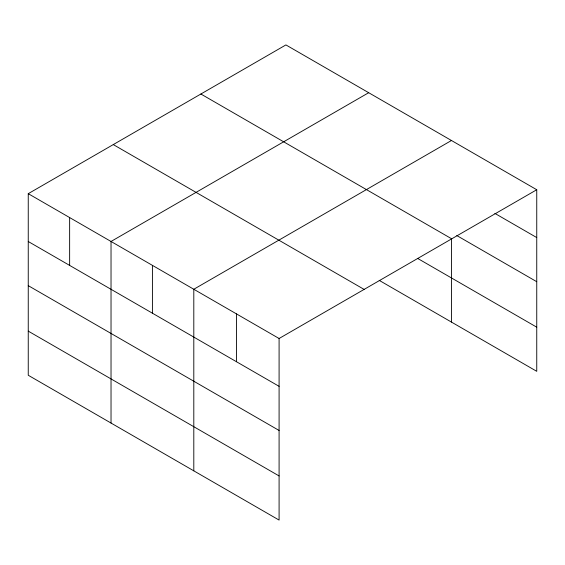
<?xml version="1.0" encoding="UTF-8"?>
<svg xmlns="http://www.w3.org/2000/svg" width="565" height="565" viewBox="0 0 565 565"><rect width="100%" height="100%" fill="white"/><g stroke="black" fill="none" stroke-linecap="round" stroke-linejoin="round"><path stroke-width="0.85" d="M536.75 189.741L285.911 44.918L28.25 193.675L28.25 375.259L279.089 520.082L279.089 338.499L536.75 189.741L536.75 371.325L379.221 280.374M368.684 92.709L111.03 241.467L111.03 423.051M451.463 140.501L193.802 289.259L193.802 470.843M494.869 213.393L536.75 237.575M456.795 235.548L536.75 281.709M200.879 94.009L451.725 238.833M417.599 258.396L536.75 327.184M113.275 144.584L364.121 289.407M28.25 193.675L279.089 338.499M28.25 241.509L279.089 386.333M28.25 285.65L279.089 430.466M28.25 331.125L279.089 475.942M451.463 238.592L451.463 322.085M236.445 313.879L236.445 361.713M152.416 265.366L152.416 313.194M69.636 217.574L69.636 265.402"/></g></svg>
